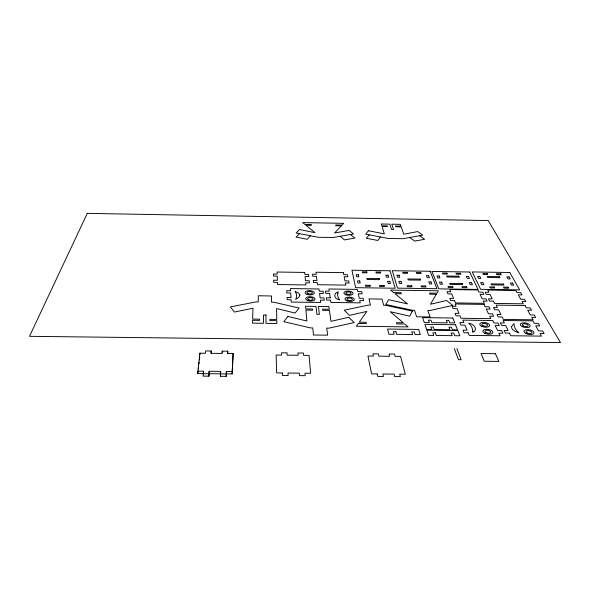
<?xml version="1.0" encoding="UTF-8"?>
<svg xmlns="http://www.w3.org/2000/svg" width="590" height="590" viewBox="0 0 590 590"><rect width="100%" height="100%" fill="white"/><g stroke="black" fill="none" stroke-linecap="round" stroke-linejoin="round"><path stroke-width="0.89" d="M197.665 371.154L203.417 371.213L203.174 376.132L208.941 376.191L209.155 371.272L220.638 371.39L220.454 376.309L226.206 376.361L226.376 373.868L232.099 373.927L233.139 353.558L227.6 353.499L227.755 351.197L222.238 351.131L222.061 353.44L210.969 353.314L211.198 351.013L205.674 350.947L205.423 353.255L199.87 353.189L197.716 373.581L203.454 373.64M233.139 353.558L232.099 373.927M226.206 376.361L226.368 371.449L232.099 371.508M220.454 376.309L220.638 371.39M208.941 376.191L209.155 371.272M197.716 373.581L197.901 372.032M198.277 368.957L198.461 367.43M198.882 364.001L199.088 362.282M199.376 359.952L199.73 357.016M380.366 236.966L377.836 240.469L366.331 238.257L369.281 234.857M310.414 235.779L307.228 239.282L296.01 237.069L299.595 233.662M209.192 373.691L220.653 373.809M203.137 373.706L208.904 373.765M220.439 373.883L226.199 373.935M409.593 237.519L414.777 241.089L424.586 239.304L419.638 235.712M350.305 234.532L354.966 238.065L344.435 239.909L340.142 236.28M456.881 348.594L461.137 359.73L458.482 359.701L454.285 348.565M199.87 353.189L199.899 354.767M203.417 371.213L203.439 372.828M211.198 351.013L211.227 353.366M222.238 351.131L222.246 352.702M226.368 371.449L226.376 373.868M227.755 351.197L227.762 353.55M265.979 315.045L265.928 323.335L276.835 323.504L276.784 320.687L269.866 320.577L269.866 319.345L276.769 319.456L276.592 308.577L295.089 313.047L299.123 308.032L273.642 302.191L271.503 302.154L271.474 295.981L258.354 295.76L258.206 301.933L256.067 301.896L230.395 306.903L234.355 312.066L252.999 308.194L252.623 319.072L259.534 319.183L259.512 320.407L252.579 320.296L252.483 323.121L263.398 323.298L263.501 315.001L265.979 315.045M472.797 331.197L472.745 332.377C478.837 329.427 473.357 323.637 468.777 323.202L469.316 323.763A33.755 16.085 7.4 0 1 472.701 330.031L472.797 331.197M299.912 295.103L298.953 297.213L295.671 299.403L296.431 297.331A31.484 14.588 1.1 0 0 295.369 291.792L295.037 291.305L298.599 293.127L299.912 295.103M511.53 326.631C511.324 330.37 516.058 331.602 518.794 332.775L518.197 332.2A34.486 15.473 10.6 0 1 514.274 325.894L514.038 323.622L511.53 326.631M337.819 293.282L337.731 293.783A31.41 14.381 4.6 0 0 339.28 299.351L339.656 299.86C334.486 299.432 332.509 293.237 338.306 291.777L337.819 293.282M87.276 213.366L29.5 336.315L560.5 342.584L488.196 220.549L87.276 213.366M412.41 311.1L409.711 316.151L390.3 311.727L403.295 322.782L396.458 322.693L396.797 323.925L404.762 324.028L408.125 326.897L356.375 326.248L358.366 323.438L366.353 323.541L366.095 322.31L359.229 322.221L366.884 311.417L349.457 315.37L344.221 310.193L368.308 305.082L370.432 305.111L368.993 298.901L382.018 299.086L383.633 305.288L385.749 305.318L412.41 311.1M436.253 294.27L430.494 304.226L446.645 300.494L452.788 305.413L429.94 310.502L427.809 310.473L430.088 316.97L416.636 316.793L414.534 310.296L412.403 310.274L385.786 304.499L388.685 299.691L407.579 303.909L394.998 293.687L401.429 293.776L401.097 292.692L393.648 292.588L390.595 290.103L438.267 290.789L436.873 293.201L429.454 293.097L429.852 294.181L436.253 294.27M368.418 230.734L365.771 234.186L388.146 238.448L403.029 238.699L422.728 235.159L417.757 231.582L403.811 234.193L401.2 226.899L395.728 226.803L395.462 226.014L400.92 226.11L400.278 224.333L391.775 224.185L393.567 229.525L391.568 229.488L389.798 224.148L381.28 224.001L381.833 225.778L387.298 225.874L387.549 226.656L382.077 226.56L384.326 233.861L368.418 230.734M287.957 316.469L283.79 321.69L310.517 327.915L312.766 327.944L313.489 334.995L327.642 335.164L326.713 328.114L328.955 328.143L354.192 322.582L348.823 317.258L330.975 321.321L329.427 310.406L322.701 310.318L322.546 309.145L329.257 309.234L328.881 306.586L318.43 306.446L319.382 314.404L316.919 314.374L316.011 306.417L305.546 306.269L305.79 308.924L312.508 309.013L312.634 310.185L305.893 310.089L306.896 321.019L287.957 316.469M341.33 225.852L334.589 233.006L349.14 230.395L353.521 233.972L332.996 237.519L318.01 237.261L296.173 232.991L299.455 229.54L314.971 232.674L305.9 225.225L311.417 225.328L311.321 224.539L304.927 224.429L302.707 222.607L343.697 223.337L342.053 225.078L335.681 224.967L335.828 225.756L341.33 225.852M282.315 372.976L276.636 372.917L276.172 355.033L281.659 355.092L281.578 352.798L287.035 352.857L287.146 355.151L298.105 355.276L297.95 352.982L303.4 353.041L303.584 355.335L309.057 355.394L310.657 373.264L305.001 373.205L305.192 375.683L299.499 375.624L299.329 373.146L287.994 373.035L288.112 375.513L282.404 375.454L282.315 372.976M377.231 373.935L371.612 373.883L367.976 356.043L373.411 356.102L372.917 353.816L378.33 353.875L378.846 356.161L389.71 356.286L389.142 354L394.548 354.059L395.13 356.345L400.558 356.404L405.308 374.222L399.703 374.163L400.337 376.634L394.695 376.575L394.091 374.104L382.858 373.994L383.412 376.464L377.762 376.405L377.231 373.935M395.934 331.713L393.405 331.683L394.105 334.301L388.906 334.235L387.578 329.036L418.627 329.419L420.287 334.619L415.102 334.56L414.298 331.941L411.776 331.912L412.565 334.523L396.642 334.331L395.934 331.713M509.45 333.129L505.365 333.077L504.096 330.496L508.16 330.548L505.615 325.466L501.596 325.415L500.364 322.914L504.369 322.966L503.13 320.488L532.932 320.872L534.326 323.35L538.309 323.401L539.739 325.901L535.727 325.85L538.582 330.924L542.63 330.975L544.105 333.557L540.034 333.505L541.495 336.116L510.756 335.74L509.45 333.129M468.143 332.79L464.042 332.738L462.98 330.149L467.066 330.201L464.942 325.112L460.901 325.06L459.875 322.553L463.895 322.605L462.862 320.127L492.805 320.51L493.985 322.988L497.99 323.04L499.214 325.547L495.187 325.496L497.621 330.577L501.692 330.629L502.946 333.217L498.86 333.166L500.114 335.776L469.234 335.4L468.143 332.79M435.383 332.856L432.861 332.826L433.768 335.445L428.583 335.386L426.843 330.171L457.811 330.555L459.883 335.762L454.713 335.703L453.703 333.084L451.18 333.048L452.183 335.673L436.305 335.481L435.383 332.856M495.394 353.698L481.005 353.535L484.294 361.257L498.889 361.419L495.394 353.698M330.238 297.876L326.366 297.817L326.683 300.096L330.577 300.155L330.916 302.449L360.232 302.854L359.753 300.553L363.632 300.605L363.138 298.334L359.273 298.274L358.329 293.791L362.157 293.842L361.67 291.637L357.865 291.578L357.4 289.395L328.932 288.982L329.25 291.172L325.429 291.121L325.739 293.333L329.581 293.385L330.238 297.876M290.973 297.471L287.079 297.419L287.205 299.698L291.121 299.75L291.261 302.058L320.702 302.456L320.414 300.155L324.316 300.207L324.013 297.928L320.127 297.876L319.566 293.385L323.409 293.437L323.114 291.224L319.286 291.172L319.013 288.975L290.428 288.569L290.56 290.759L286.725 290.708L286.843 292.92L290.7 292.972L290.973 297.471M454.536 300.649L450.694 300.598L449.772 298.341L453.592 298.393L451.733 293.938L447.957 293.879L447.058 291.689L450.819 291.74L449.919 289.565L477.974 289.97L479.014 292.146L482.76 292.197L483.829 294.395L480.061 294.336L482.192 298.791L485.998 298.842L487.097 301.099L483.269 301.048L484.361 303.334L455.48 302.935L454.536 300.649M493.38 301.136L489.56 301.084L488.446 298.82L492.252 298.879L490.025 294.425L486.256 294.373L485.179 292.183L488.933 292.234L487.842 290.059L515.785 290.464L517.01 292.633L520.741 292.692L521.995 294.882L518.241 294.83L520.734 299.278L524.532 299.329L525.815 301.586L522.003 301.534L523.286 303.813L494.523 303.415L493.38 301.136M484.029 304.396L455.082 303.998L456.041 306.313L452.154 306.262L453.105 308.607L457.014 308.659L458.983 313.408L455.038 313.356L456.018 315.768L459.979 315.82L460.989 318.253L490.814 318.644L489.656 316.203L493.609 316.262L492.436 313.851L488.505 313.799L486.249 309.049L490.135 309.101L489.007 306.763L485.135 306.712L484.029 304.396M525.071 305.539L496.205 305.141L497.37 307.464L493.498 307.412L494.656 309.75L498.55 309.809L500.94 314.566L497.001 314.514L498.196 316.926L502.149 316.978L503.373 319.419L533.109 319.802L531.738 317.368L535.676 317.42L534.297 315.001L530.38 314.949L527.696 310.2L531.575 310.252L530.24 307.906L526.376 307.855L525.071 305.539M452.818 318.01L422.639 317.612L424.291 322.568L429.343 322.627L428.48 320.141L430.943 320.171L431.814 322.664L447.286 322.855L446.335 320.37L448.791 320.4L449.75 322.892L454.787 322.951L452.818 318.01M455.502 324.758L424.896 324.367L426.6 329.463L431.718 329.522L430.84 326.963L433.333 327L434.225 329.559L449.919 329.751L448.938 327.192L451.431 327.221L452.419 329.781L457.523 329.847L455.502 324.758M430.162 271.289L392.284 270.707L397.52 288.141L436.925 288.709L430.162 271.289M509.775 272.506L472.192 271.931L480.636 289.336L519.709 289.904L509.775 272.506M390.012 270.795L351.965 270.213L355.586 287.669L395.16 288.237L390.012 270.795M469.684 272.019L431.939 271.437L438.776 288.871L478.025 289.439L469.684 272.019M407.211 272.366L402.682 272.3L402.992 273.266L407.535 273.332L407.211 272.366M420.781 272.573L416.26 272.506L416.599 273.472L421.135 273.539L420.781 272.573M487.274 273.59L482.782 273.524L483.269 274.483L487.775 274.556L487.274 273.59M500.733 273.797L496.249 273.723L496.765 274.689L501.264 274.756L500.733 273.797M366.825 271.879L362.275 271.813L362.496 272.779L367.054 272.846L366.825 271.879M380.454 272.086L375.911 272.019L376.162 272.986L380.712 273.052L380.454 272.086M446.947 273.104L442.434 273.03L442.839 273.996L447.36 274.07L446.947 273.104M460.466 273.31L455.967 273.236L456.395 274.203L460.908 274.269L460.466 273.31M343.424 272.646L315.967 272.226L316.218 274.254L312.538 274.203L312.774 276.253L316.476 276.312L316.985 280.464L313.253 280.412L313.489 282.522L317.243 282.581L317.509 284.705L345.747 285.118L345.349 282.986L349.096 283.045L348.683 280.936L344.958 280.884L344.184 276.725L347.871 276.776L347.473 274.726L343.8 274.675L343.424 272.646M304.691 272.433L277.108 272.019L277.175 274.055L273.48 273.996L273.531 276.054L277.248 276.105L277.389 280.28L273.635 280.221L273.686 282.337L277.455 282.389L277.529 284.528L305.908 284.941L305.701 282.802L309.455 282.861L309.234 280.744L305.495 280.693L305.089 276.526L308.799 276.577L308.577 274.527L304.89 274.468L304.691 272.433M399.091 275.22L396.9 275.191L397.527 277.234L399.732 277.271L399.091 275.22M428.606 275.67L426.423 275.633L427.19 277.676L429.387 277.713L428.606 275.67M479.773 276.437L477.598 276.408L478.608 278.451L480.791 278.48L479.773 276.437M499.406 276.688L487.215 276.504L487.731 277.499L499.944 277.683L499.406 276.688M509.052 276.88L506.884 276.85L508.027 278.893L510.202 278.923L509.052 276.88M458.858 276.201L446.615 276.017L447.036 277.012L459.308 277.197L458.858 276.201M358.381 274.733L356.183 274.704L356.626 276.754L358.838 276.784L358.381 274.733M388.028 275.183L385.838 275.154L386.413 277.197L388.618 277.234L388.028 275.183M439.137 275.958L436.954 275.921L437.773 277.964L439.963 278.001L439.137 275.958M468.541 276.4L466.366 276.363L467.317 278.406L469.507 278.443L468.541 276.4M420.198 279.122L407.808 278.937L408.147 279.955L420.559 280.139L420.198 279.122M379.245 278.642L366.803 278.458L367.046 279.476L379.518 279.66L379.245 278.642M401.03 281.415L398.81 281.386L399.459 283.488L401.687 283.517L401.03 281.415M430.966 281.858L428.746 281.828L429.542 283.93L431.762 283.96L430.966 281.858M482.849 282.625L480.644 282.595L481.683 284.697L483.896 284.727L482.849 282.625M512.54 283.067L510.343 283.03L511.515 285.132L513.72 285.162L512.54 283.067M359.745 280.936L357.518 280.906L357.968 283.008L360.21 283.045L359.745 280.936M389.813 281.378L387.593 281.349L388.183 283.451L390.418 283.488L389.813 281.378M441.637 282.145L439.425 282.116L440.265 284.218L442.493 284.255L441.637 282.145M471.462 282.588L469.257 282.558L470.237 284.66L472.45 284.69L471.462 282.588M503.388 284.041L490.998 283.864L491.529 284.889L503.949 285.073L503.388 284.041M462.169 283.569L449.72 283.384L450.155 284.417L462.634 284.601L462.169 283.569M411.687 285.781L407.026 285.715L407.358 286.74L412.034 286.806L411.687 285.781M425.678 285.98L421.017 285.914L421.385 286.939L426.054 287.013L425.678 285.98M494.206 286.983L489.582 286.917L490.098 287.942L494.737 288.009L494.206 286.983M508.079 287.183L503.454 287.116L504.007 288.141L508.639 288.208L508.079 287.183M370.055 285.309L365.372 285.236L365.608 286.268L370.306 286.334L370.055 285.309M384.112 285.508L379.429 285.442L379.695 286.475L384.392 286.541L384.112 285.508M452.648 286.511L448.002 286.445L448.43 287.47L453.091 287.536L452.648 286.511M466.587 286.711L461.941 286.644L462.398 287.669L467.051 287.743L466.587 286.711M526.096 333.638A5.126 2.345 10.2 0 0 534.024 333.011A5.126 2.345 10.2 0 0 526.826 329.648A5.126 2.345 10.2 0 0 526.096 333.638M523.566 326.049A2.943 1.328 9.9 0 0 528.131 325.702A2.943 1.328 9.9 0 0 524.016 323.792A2.943 1.328 9.9 0 0 523.566 326.049M527.29 332.989A2.987 1.364 10.2 0 0 531.915 332.627A2.987 1.364 10.2 0 0 527.726 330.666A2.987 1.364 10.2 0 0 527.29 332.989M482.937 325.695A2.921 1.35 8.8 0 0 487.561 325.348A2.921 1.35 8.8 0 0 483.586 323.431A2.921 1.35 8.8 0 0 482.937 325.695M481.691 326.329A5 2.316 8.8 0 0 489.612 325.724A5 2.316 8.8 0 0 482.782 322.442A5 2.316 8.8 0 0 481.691 326.329M486.086 332.649A2.965 1.387 9 0 0 490.777 332.281A2.965 1.387 9 0 0 486.728 330.319A2.965 1.387 9 0 0 486.086 332.649M484.833 333.298A5.081 2.382 9 0 0 492.856 332.671A5.081 2.382 9 0 0 485.909 329.301A5.081 2.382 9 0 0 484.833 333.298M347.119 300.974A4.683 2.168 4 0 0 354.317 299.654A4.683 2.168 4 0 0 347.517 297.242A4.683 2.168 4 0 0 347.119 300.974M345.991 294.823A4.617 2.109 3.9 0 0 353.1 293.54A4.617 2.109 3.9 0 0 346.396 291.187A4.617 2.109 3.9 0 0 345.991 294.823M347.031 294.13A2.692 1.232 3.9 0 0 351.183 293.385A2.692 1.232 3.9 0 0 347.274 292.013A2.692 1.232 3.9 0 0 347.031 294.13M348.174 300.266A2.729 1.261 4 0 0 352.378 299.499A2.729 1.261 4 0 0 348.41 298.09A2.729 1.261 4 0 0 348.174 300.266M308.179 293.724A2.699 1.239 2.6 0 0 312.42 292.979A2.699 1.239 2.6 0 0 308.614 291.6A2.699 1.239 2.6 0 0 308.179 293.724M307.08 294.417A4.624 2.124 2.6 0 0 314.337 293.134A4.624 2.124 2.6 0 0 307.796 290.774A4.624 2.124 2.6 0 0 307.08 294.417M308.799 299.868A2.729 1.276 2.7 0 0 313.091 299.101A2.729 1.276 2.7 0 0 309.226 297.685A2.729 1.276 2.7 0 0 308.799 299.868M307.678 300.576A4.683 2.183 2.7 0 0 315.031 299.255A4.683 2.183 2.7 0 0 308.4 296.836A4.683 2.183 2.7 0 0 307.678 300.576M522.379 326.683A5.045 2.279 9.9 0 0 530.203 326.078A5.045 2.279 9.9 0 0 523.138 322.804A5.045 2.279 9.9 0 0 522.379 326.683"/></g></svg>
